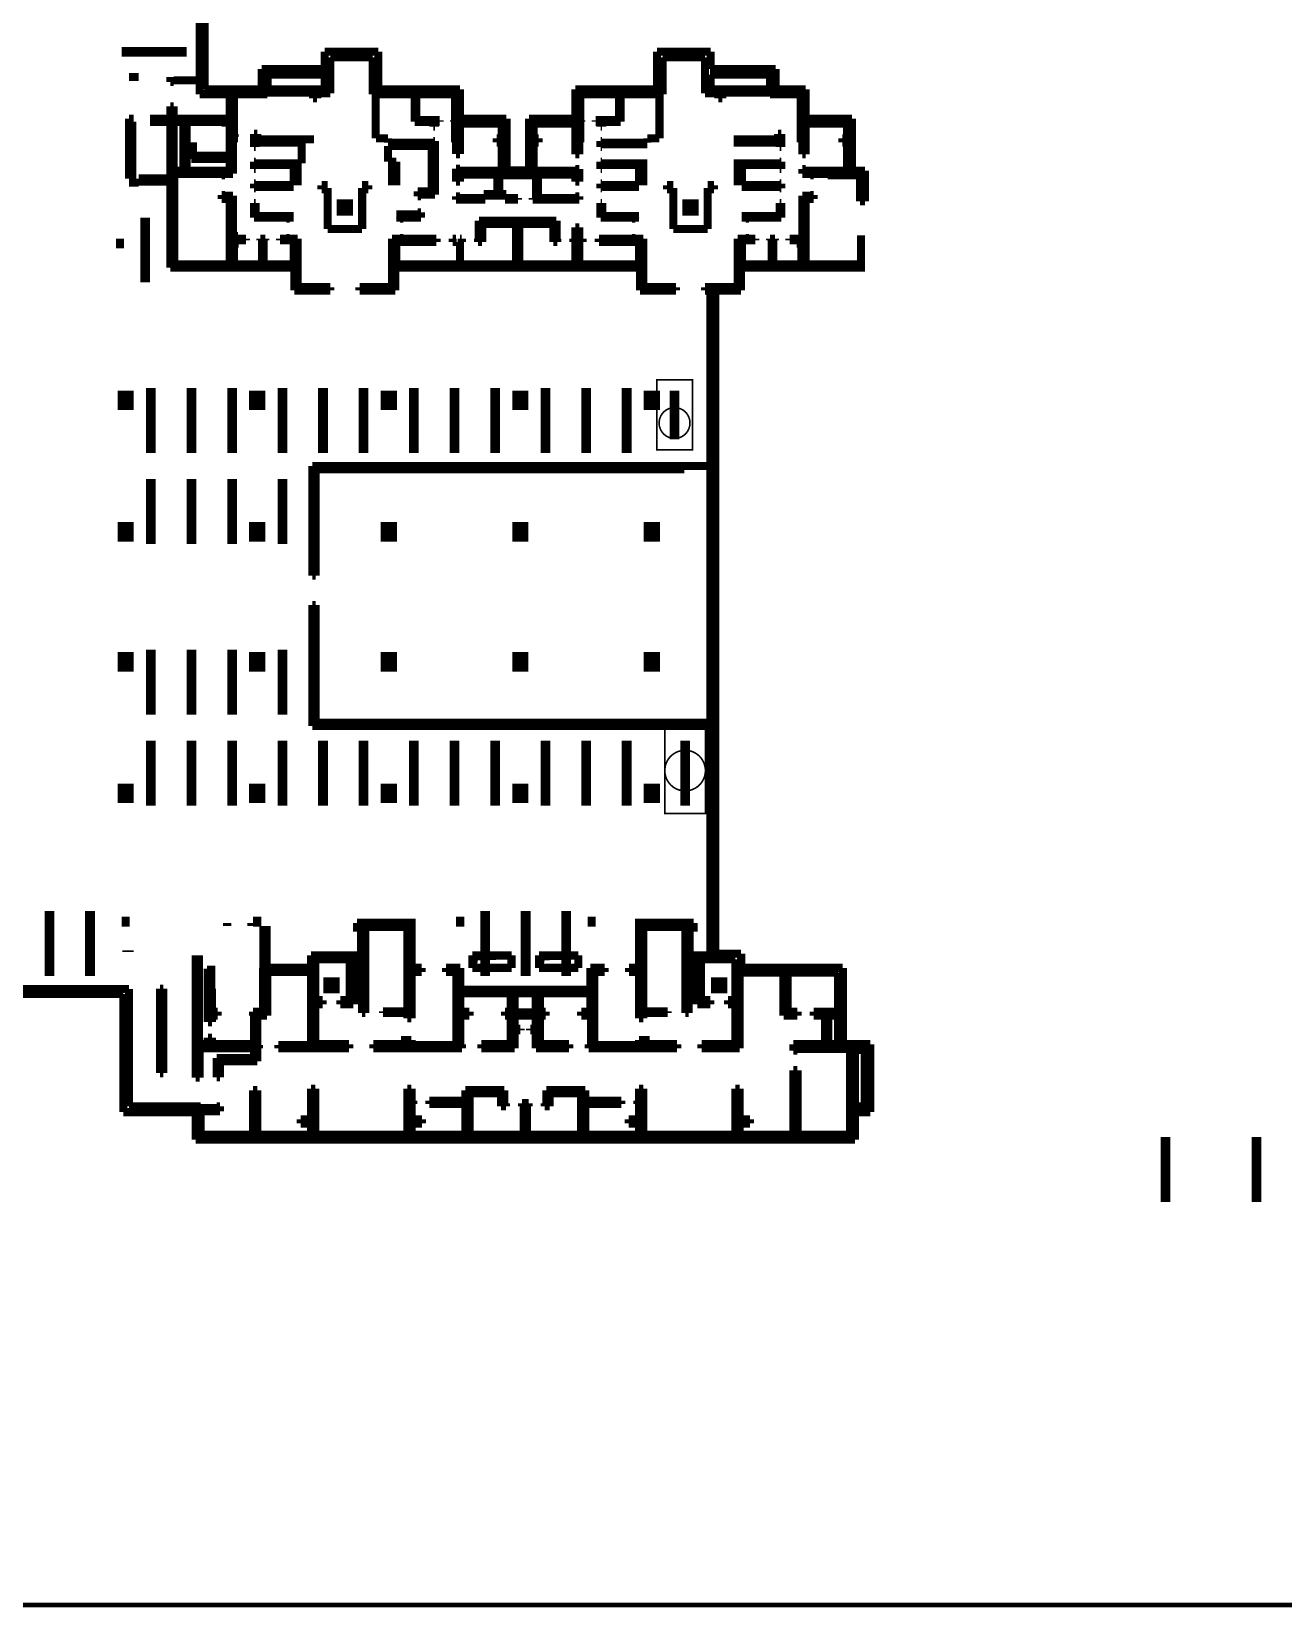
# Model space of a CAD drawing. Header units: millimetres. Extents: x 0 to 1249171, y -42321 to 335084.
# Drawn here: x 787217 to 864317, y -42221 to 54800 of the extents above; entities that cross this region are included whole.
import ezdxf

# ---------------------------------------------------------------- set-up
doc = ezdxf.new("R2010")
doc.units = ezdxf.units.MM
doc.header["$LTSCALE"] = 1000
doc.linetypes.add('A6-DK-B1F$0$HIDDEN2', pattern=[4.7625, 3.175, -1.5875])
for name, color, linetype in [('A6-DK-B1F$0$A-PRKG', 175, 'A6-DK-B1F$0$HIDDEN2'), ('P_core', 1, 'Continuous'), ('P_lot', 5, 'Continuous'), ('留孔', 1, 'Continuous')]:
    doc.layers.add(name, color=color, linetype=linetype)
doc.layers.add('P_wall', color=7, linetype='Continuous', lineweight=50)
doc.layers.get('0').off()
doc.layers.get('A6-DK-B1F$0$A-PRKG').off()

# ---------------------------------------------------------------- blocks, each defined once
blk = doc.blocks.new('A6-DK-B1F$0$标准车位')
blk.add_lwpolyline([(350, 4600), (1250, 0), (2150, 4600)])
blk.add_lwpolyline([(350, 4600), (2150, 4600), (2150, 0), (350, 0)], close=True)
at = {"layer": 'P_lot', "const_width": 600}
blk.add_lwpolyline([(1250, 300), (1250, 4300)], dxfattribs=at)
blk = doc.blocks.new('A6-DK-B1F$0$$0$A$C46FA2BC5')
at = {"layer": 'P_lot', "const_width": 600}
blk.add_lwpolyline([(-1100, -650), (-1100, -3650)], dxfattribs=at)

msp = doc.modelspace()

# ---------------------------------------------------------------- linework, layer by layer
at = {"layer": 'P_core'}
for points in [[(806017, 44460), (807017, 44460), (806017, 43460), (807017, 43460)], [(828297, 44460), (827297, 44460), (828297, 43460), (827297, 43460)], [(806187, -4420), (805187, -4420), (806187, -3420), (805187, -3420)], [(829067, -4420), (830067, -4420), (829067, -3420), (830067, -3420)]]:
    msp.add_solid(points, dxfattribs=at)
at = {"layer": 'P_wall', "const_width": 300}
msp.add_lwpolyline([(710902, 334834), (948921, 334834), (948921, -42071), (710902, -42071)], close=True, dxfattribs=at)
at = {"layer": 'P_wall', "const_width": 500}
for points in [[(797567, 50940), (797567, 93250)], [(797867, 93250), (797867, 51240)], [(805267, 53560), (805267, 52490)], [(808577, 53560), (805267, 53560)], [(805617, 53210), (808227, 53210)], [(805617, 52140), (805617, 53210)], [(808227, 53210), (808227, 50940)], [(808577, 51240), (808577, 53560)], [(825737, 53560), (825737, 51240)], [(829047, 53560), (825737, 53560)], [(826087, 53210), (828697, 53210)], [(826087, 50940), (826087, 53210)], [(828697, 53210), (828697, 52140)], [(829047, 52490), (829047, 53560)], [(801397, 52490), (801397, 51240)], [(805267, 52490), (801397, 52490)], [(801547, 52340), (801547, 51240)], [(805367, 52340), (801547, 52340)], [(828997, 52340), (832897, 52340)], [(833047, 52490), (829047, 52490)], [(832897, 52340), (832897, 51240)], [(833047, 51240), (833047, 52490)], [(793817, 52000), (793217, 52000)], [(795767, 52000), (795767, 51700)], [(795767, 51800), (795767, 51700)], [(795767, 51700), (795967, 51700)], [(795967, 51800), (795967, 51700)], [(797567, 51800), (795967, 51800)], [(797867, 51240), (799427, 51240)], [(799427, 51240), (799427, 49440)], [(801547, 51240), (799427, 51240)], [(799427, 51240), (799427, 50940)], [(801397, 51240), (799427, 51240)], [(799427, 51240), (799427, 50940)], [(801747, 52140), (801747, 51040)], [(805367, 52140), (801747, 52140)], [(801747, 52140), (805267, 52140)], [(801747, 50940), (801747, 52140)], [(801747, 51240), (804607, 51240)], [(804557, 51240), (804557, 50690)], [(805267, 51240), (804557, 51240)], [(805267, 52140), (805267, 51240)], [(805617, 50990), (805617, 52140)], [(813607, 51240), (808427, 51240)], [(813607, 51240), (808577, 51240)], [(813607, 49440), (813607, 51240)], [(813607, 49440), (813607, 51240)], [(820707, 51240), (820707, 49440)], [(825887, 51240), (820707, 51240)], [(820707, 51240), (820707, 49440)], [(825737, 51240), (820707, 51240)], [(828697, 52140), (828697, 50990)], [(828997, 52140), (832697, 52140)], [(829047, 52140), (832697, 52140)], [(829047, 51240), (829047, 52140)], [(829757, 51240), (829047, 51240)], [(832697, 51240), (829707, 51240)], [(832697, 51240), (829707, 51240)], [(829757, 50690), (829757, 51240)], [(832697, 52140), (832697, 51040)], [(832697, 52140), (832697, 50940)], [(832897, 51240), (834887, 51240)], [(834887, 51240), (833047, 51240)], [(834887, 51240), (834887, 49440)], [(834887, 49440), (834887, 51240)], [(799427, 50940), (797567, 50940)], [(799427, 50950), (799427, 46240)], [(799427, 50940), (799427, 49440)], [(799627, 50950), (799627, 46040)], [(799677, 51040), (799677, 49240)], [(801747, 51040), (799677, 51040)], [(799677, 50940), (801747, 50940)], [(799677, 47970), (799677, 50940)], [(801747, 51040), (804607, 51040)], [(804557, 50690), (804807, 50690)], [(804807, 50990), (805617, 50990)], [(804807, 50690), (804807, 50990)], [(808227, 50940), (813307, 50940)], [(808407, 51040), (808407, 48220)], [(813357, 51040), (808427, 51040)], [(810817, 49240), (810817, 51040)], [(810917, 49340), (810917, 51040)], [(813307, 50940), (813307, 49140)], [(813357, 49240), (813357, 51040)], [(820957, 51040), (820957, 49240)], [(825887, 51040), (820957, 51040)], [(821007, 50940), (826087, 50940)], [(821007, 49140), (821007, 50940)], [(823397, 49340), (823397, 51040)], [(823497, 49240), (823497, 51040)], [(825887, 51040), (825887, 48220)], [(825887, 51040), (825887, 48220)], [(828697, 50990), (829507, 50990)], [(829507, 50990), (829507, 50690)], [(829507, 50690), (829757, 50690)], [(832697, 51040), (829707, 51040)], [(832697, 51040), (829707, 51040)], [(832697, 51040), (834637, 51040)], [(832697, 50940), (834587, 50940)], [(834587, 50940), (834587, 49140)], [(834637, 51040), (834637, 49240)], [(793217, 49440), (793217, 45750)], [(793517, 49440), (793217, 49440)], [(793417, 49240), (793417, 45750)], [(793517, 49240), (793417, 49240)], [(796767, 49440), (794517, 49440)], [(796767, 49240), (794517, 49240)], [(795767, 50200), (795767, 46040)], [(795767, 50200), (795967, 50200)], [(795967, 50200), (795967, 46240)], [(796567, 49240), (795967, 49240)], [(796567, 49440), (796567, 46240)], [(799427, 49440), (796567, 49440)], [(799427, 49440), (796567, 49440)], [(796767, 49240), (796767, 46040)], [(799677, 49240), (796767, 49240)], [(798927, 49440), (798927, 49190)], [(799427, 49440), (798927, 49440)], [(812347, 49240), (810817, 49240)], [(810917, 49340), (812347, 49340)], [(811957, 48950), (811957, 49240)], [(812057, 48950), (812057, 49240)], [(812347, 49340), (812347, 49240)], [(813247, 49340), (813357, 49340)], [(813247, 49340), (813247, 49240)], [(813357, 49240), (813247, 49240)], [(813357, 47250), (813357, 49240)], [(816267, 49240), (813357, 49240)], [(816467, 49440), (813607, 49440)], [(816467, 49440), (813607, 49440)], [(813607, 47250), (813607, 49240)], [(816267, 46050), (816267, 49240)], [(816467, 46250), (816467, 49440)], [(816467, 46250), (816467, 49440)], [(817847, 49440), (817847, 46250)], [(820707, 49440), (817847, 49440)], [(817847, 49440), (817847, 46250)], [(820707, 49440), (817847, 49440)], [(818047, 49240), (818047, 46050)], [(820957, 49240), (818047, 49240)], [(820707, 47240), (820707, 49240)], [(821067, 49340), (820957, 49340)], [(820957, 49240), (821067, 49240)], [(820957, 47240), (820957, 49240)], [(821067, 49340), (821067, 49240)], [(823397, 49340), (821967, 49340)], [(821967, 49340), (821967, 49240)], [(821967, 49240), (823497, 49240)], [(822257, 48950), (822257, 49240)], [(822357, 48950), (822357, 49240)], [(834637, 49240), (837547, 49240)], [(834687, 49240), (834687, 48500)], [(834887, 49440), (837747, 49440)], [(837747, 49440), (834887, 49440)], [(834887, 49240), (834887, 47240)], [(837547, 49240), (837547, 46040)], [(837747, 46240), (837747, 49440)], [(798927, 49190), (799427, 49190)], [(799427, 49190), (799427, 47970)], [(799677, 48500), (799727, 48500)], [(799727, 48300), (799677, 48300)], [(799727, 48500), (799727, 48300)], [(801127, 48500), (800927, 48500)], [(800927, 48500), (800927, 48300)], [(800927, 47960), (800927, 48300)], [(801127, 48160), (801127, 48500)], [(812057, 48950), (811957, 48950)], [(813307, 49140), (813307, 47970)], [(813607, 49140), (816167, 49140)], [(813607, 47970), (813607, 49140)], [(816167, 49140), (816167, 48220)], [(818147, 49140), (820707, 49140)], [(818147, 48220), (818147, 49140)], [(820707, 49140), (820707, 47970)], [(821007, 47970), (821007, 49140)], [(822257, 48950), (822357, 48950)], [(833187, 48500), (833387, 48500)], [(833187, 48160), (833187, 48500)], [(833387, 48500), (833387, 48300)], [(833387, 47960), (833387, 48300)], [(834587, 49140), (834587, 47970)], [(834587, 48500), (834687, 48500)], [(834587, 48500), (834587, 48300)], [(834587, 48300), (834687, 48300)], [(834687, 48300), (834687, 47240)], [(834887, 49140), (837447, 49140)], [(834887, 47970), (834887, 49140)], [(837447, 49140), (837447, 48220)], [(797067, 47970), (797067, 46950)], [(797167, 47970), (797167, 47150)], [(799427, 47970), (799427, 47240)], [(799427, 47970), (799677, 47970)], [(799627, 47970), (799627, 47240)], [(803857, 47960), (800927, 47960)], [(800927, 47690), (800927, 47960)], [(801027, 47690), (800927, 47690)], [(801027, 47690), (801027, 47960)], [(803857, 48160), (801127, 48160)], [(803857, 48160), (803857, 46690)], [(804607, 48160), (803857, 48160)], [(808427, 48220), (809177, 48220)], [(809177, 47950), (809177, 48220)], [(809177, 47950), (811957, 47950)], [(811857, 47750), (809177, 47750)], [(809177, 46790), (809177, 47750)], [(811857, 44960), (811857, 47750)], [(811957, 47950), (811957, 48050)], [(812057, 48050), (811957, 48050)], [(812057, 47950), (812057, 48050)], [(812057, 44760), (812057, 47950)], [(813307, 47970), (813607, 47970)], [(815867, 48220), (815867, 47970)], [(816167, 48220), (815867, 48220)], [(815867, 47970), (816167, 47970)], [(816167, 47970), (816167, 45950)], [(818447, 48220), (818147, 48220)], [(818147, 47970), (818447, 47970)], [(818147, 45950), (818147, 47970)], [(818447, 47970), (818447, 48220)], [(820707, 47970), (821007, 47970)], [(822257, 47950), (822257, 48050)], [(822257, 48050), (822357, 48050)], [(822257, 47950), (822257, 47690)], [(822357, 47690), (822257, 47690)], [(822357, 47950), (822357, 48050)], [(825137, 47950), (822357, 47950)], [(822357, 47850), (822357, 47690)], [(825137, 47850), (822357, 47850)], [(825137, 47950), (825137, 48220)], [(825887, 48220), (825137, 48220)], [(830457, 48160), (833187, 48160)], [(830457, 47960), (833387, 47960)], [(833287, 47690), (833287, 47960)], [(833287, 47690), (833287, 47960)], [(833287, 47690), (833387, 47690)], [(833387, 47690), (833387, 47960)], [(833387, 47690), (833387, 47960)], [(834587, 47970), (834887, 47970)], [(837147, 48220), (837147, 47970)], [(837447, 48220), (837147, 48220)], [(837147, 47970), (837447, 47970)], [(837447, 47970), (837447, 46240)], [(799427, 46950), (797067, 46950)], [(799427, 47150), (797167, 47150)], [(799627, 47240), (799427, 47240)], [(799427, 46340), (799627, 46340)], [(799427, 46240), (799427, 46340)], [(799627, 46340), (799627, 46040)], [(799627, 46340), (799627, 46040)], [(800927, 46340), (800927, 46790)], [(801027, 46790), (800927, 46790)], [(801027, 46340), (800927, 46340)], [(801027, 46690), (801027, 46790)], [(803857, 46690), (801027, 46690)], [(801027, 46340), (801027, 46590)], [(803357, 46590), (801027, 46590)], [(803357, 45340), (803357, 46590)], [(803857, 46590), (803607, 46590)], [(803607, 45340), (803607, 46590)], [(809677, 46790), (809177, 46790)], [(809427, 46590), (809177, 46590)], [(809427, 45340), (809427, 46590)], [(809677, 45340), (809677, 46790)], [(813607, 47250), (813357, 47250)], [(813357, 45550), (813357, 46350)], [(813607, 46350), (813357, 46350)], [(813607, 45550), (813607, 46350)], [(820707, 47240), (820957, 47240)], [(820707, 45550), (820707, 46340)], [(820707, 46340), (820957, 46340)], [(820957, 45550), (820957, 46340)], [(822257, 46790), (822257, 46340)], [(822357, 46790), (822257, 46790)], [(822357, 46340), (822257, 46340)], [(822357, 46790), (822357, 46690)], [(825137, 46690), (822357, 46690)], [(822357, 46590), (822357, 46340)], [(824637, 46590), (822357, 46590)], [(822357, 46440), (822357, 46340)], [(824637, 45340), (824637, 46590)], [(825137, 46590), (824887, 46590)], [(824887, 45340), (824887, 46590)], [(830457, 46690), (833287, 46690)], [(830457, 46590), (830707, 46590)], [(830707, 45340), (830707, 46590)], [(830957, 46590), (833287, 46590)], [(830957, 45340), (830957, 46590)], [(833287, 46690), (833287, 46790)], [(833287, 46690), (833287, 46790)], [(833287, 46790), (833387, 46790)], [(833287, 46340), (833287, 46590)], [(833287, 46340), (833387, 46340)], [(833387, 46340), (833387, 46790)], [(834687, 47240), (834887, 47240)], [(834687, 46340), (834687, 46240)], [(834687, 46340), (834887, 46340)], [(834887, 46340), (834887, 46240)], [(793817, 45500), (793217, 45500)], [(793817, 45750), (795767, 45750)], [(793817, 45550), (795767, 45550)], [(795767, 46240), (795767, 40260)], [(796567, 46240), (795767, 46240)], [(799627, 46040), (795767, 46040)], [(799427, 46240), (795967, 46240)], [(796017, 46040), (796017, 40460)], [(796767, 46040), (796017, 46040)], [(796767, 46240), (799427, 46240)], [(796767, 46040), (798927, 46040)], [(798927, 46040), (798927, 45940)], [(799127, 45940), (798927, 45940)], [(799127, 46040), (799127, 45940)], [(799627, 46040), (799127, 46040)], [(800927, 45140), (800927, 45440)], [(801027, 45440), (800927, 45440)], [(801027, 45340), (801027, 45440)], [(813607, 45550), (813357, 45550)], [(813607, 46240), (816267, 46240)], [(813607, 45990), (815917, 45990)], [(815917, 45990), (815917, 44800)], [(816017, 46050), (818297, 46050)], [(816017, 46050), (816017, 44800)], [(816167, 45950), (818147, 45950)], [(818047, 46050), (816267, 46050)], [(817847, 46250), (816467, 46250)], [(817847, 46250), (816467, 46250)], [(820707, 46240), (818047, 46240)], [(818297, 46050), (818297, 44550)], [(820697, 45990), (818397, 45990)], [(818397, 45990), (818397, 44550)], [(820707, 45550), (820957, 45550)], [(822357, 45440), (822257, 45440)], [(822257, 45140), (822257, 45440)], [(822357, 45440), (822357, 45340)], [(833287, 45340), (833287, 45440)], [(833287, 45440), (833387, 45440)], [(833387, 45140), (833387, 45440)], [(834687, 46040), (834687, 46240)], [(837547, 46040), (834687, 46040)], [(834887, 46240), (837547, 46240)], [(835187, 46040), (835187, 45940)], [(835187, 45940), (835387, 45940)], [(835387, 46040), (835387, 45940)], [(836247, 46240), (836247, 46060)], [(837447, 46240), (836247, 46240)], [(836247, 46060), (836247, 45940)], [(836247, 45940), (837447, 45940)], [(837447, 45940), (838247, 45940)], [(837547, 46040), (838297, 46040)], [(838547, 46240), (837747, 46240)], [(838247, 45940), (838247, 45040)], [(838297, 46040), (838297, 44339)], [(838547, 45390), (838547, 46240)], [(838547, 44340), (838547, 45390)], [(798927, 44740), (798927, 44490)], [(799127, 44740), (798927, 44740)], [(798927, 44490), (799427, 44490)], [(799127, 44740), (799127, 44690)], [(799127, 44690), (799627, 44690)], [(799427, 44490), (799427, 40460)], [(799627, 44690), (799627, 42460)], [(801027, 45140), (800927, 45140)], [(803357, 45340), (801027, 45340)], [(803357, 45240), (801027, 45240)], [(801027, 45240), (801027, 45140)], [(805077, 45340), (805077, 45090)], [(805077, 45340), (805457, 45340)], [(805077, 45090), (805207, 45090)], [(805457, 45160), (805457, 42640)], [(807957, 45340), (807577, 45340)], [(807577, 42640), (807577, 45160)], [(807957, 45090), (807827, 45090)], [(807957, 45340), (807957, 45090)], [(811007, 44960), (811857, 44960)], [(811007, 44660), (811007, 44960)], [(811007, 44660), (811207, 44660)], [(811207, 44760), (812057, 44760)], [(811207, 44660), (811207, 44760)], [(813357, 44450), (813357, 44650)], [(813607, 44650), (813357, 44650)], [(813357, 44450), (815167, 44450)], [(813607, 44550), (813607, 44650)], [(813607, 44550), (815067, 44550)], [(815067, 44800), (815917, 44800)], [(815067, 44550), (815067, 44800)], [(815167, 44700), (816367, 44700)], [(815167, 44450), (815167, 44700)], [(816017, 44800), (816467, 44800)], [(816367, 44700), (816367, 44450)], [(816367, 44450), (817177, 44450)], [(816467, 44800), (816467, 44550)], [(816467, 44550), (817177, 44550)], [(817177, 44550), (817137, 44550)], [(817177, 44450), (817137, 44450)], [(817177, 44450), (817177, 44550)], [(817177, 44450), (817177, 44550)], [(818297, 44550), (818077, 44550)], [(818077, 44450), (818077, 44550)], [(820957, 44450), (818077, 44450)], [(820707, 44550), (818397, 44550)], [(820707, 44550), (820707, 44650)], [(820707, 44650), (820957, 44650)], [(820957, 44650), (820957, 44450)], [(822357, 45140), (822257, 45140)], [(822357, 45340), (824637, 45340)], [(822357, 45140), (822357, 45240)], [(822357, 45240), (824637, 45240)], [(823297, 45340), (824637, 45340)], [(823297, 45240), (824637, 45240)], [(826357, 45340), (826357, 45090)], [(826357, 45340), (826737, 45340)], [(826357, 45090), (826487, 45090)], [(826737, 45160), (826737, 42640)], [(829237, 45340), (828857, 45340)], [(828857, 42640), (828857, 45160)], [(829237, 45090), (829107, 45090)], [(829237, 45340), (829237, 45090)], [(830957, 45340), (833287, 45340)], [(830957, 45240), (833287, 45240)], [(830957, 45240), (833287, 45240)], [(833287, 45240), (833287, 45140)], [(833287, 45240), (833287, 45140)], [(833287, 45140), (833387, 45140)], [(833287, 45140), (833387, 45140)], [(833387, 45140), (833387, 45240)], [(834687, 44690), (834687, 41840)], [(835187, 44690), (834687, 44690)], [(834887, 44490), (834887, 40460)], [(835387, 44490), (834887, 44490)], [(835187, 44740), (835187, 44690)], [(835187, 44740), (835387, 44740)], [(835387, 44740), (835387, 44490)], [(838247, 45040), (838247, 44340)], [(800927, 43340), (800927, 44240)], [(801027, 44240), (800927, 44240)], [(801027, 43440), (801027, 44240)], [(801027, 44140), (801027, 44240)], [(803357, 43440), (801027, 43440)], [(811007, 43540), (809677, 43540)], [(811007, 43660), (811007, 43540)], [(811207, 43660), (811007, 43660)], [(811207, 43340), (811207, 43660)], [(822357, 44240), (822257, 44240)], [(822257, 43340), (822257, 44240)], [(822357, 44140), (822357, 44240)], [(822357, 43440), (822357, 44240)], [(824637, 43440), (822357, 43440)], [(830957, 43440), (833287, 43440)], [(833287, 43440), (833287, 44240)], [(833287, 44240), (833387, 44240)], [(833287, 44240), (833387, 44240)], [(833387, 43340), (833387, 44240)], [(838247, 44340), (838547, 44340)], [(799627, 42460), (799677, 42460)], [(799677, 42460), (799677, 41840)], [(802917, 43340), (800927, 43340)], [(802917, 43290), (802917, 43340)], [(803117, 43290), (802917, 43290)], [(803357, 43340), (803117, 43340)], [(803117, 43290), (803117, 43340)], [(805457, 42640), (807577, 42640)], [(809677, 43340), (809917, 43340)], [(809917, 43290), (809917, 43340)], [(809917, 43290), (810117, 43290)], [(810117, 43340), (811207, 43340)], [(810117, 43290), (810117, 43340)], [(814767, 43150), (814767, 42040)], [(817187, 43150), (814767, 43150)], [(814767, 43150), (819547, 43150)], [(814967, 42950), (817057, 42950)], [(814967, 41840), (814967, 42950)], [(817057, 42950), (817057, 40460)], [(817257, 42950), (817257, 40460)], [(819347, 42950), (817257, 42950)], [(819347, 41840), (819347, 42950)], [(819547, 43150), (819547, 42040)], [(820707, 42750), (820957, 42750)], [(820707, 40460), (820707, 42750)], [(820957, 42750), (820957, 40460)], [(824197, 43340), (822257, 43340)], [(824197, 43290), (824197, 43340)], [(824397, 43290), (824197, 43290)], [(824637, 43340), (824397, 43340)], [(824397, 43290), (824397, 43340)], [(826737, 42640), (828857, 42640)], [(830957, 43340), (831197, 43340)], [(831197, 43290), (831197, 43340)], [(831197, 43290), (831397, 43290)], [(831397, 43340), (833387, 43340)], [(831397, 43290), (831397, 43340)], [(792667, 42050), (792667, 41450)], [(799677, 41840), (799877, 41840)], [(799677, 41740), (799677, 40460)], [(799977, 41740), (799677, 41740)], [(799877, 42040), (800417, 42040)], [(799877, 41840), (799877, 42040)], [(799977, 41940), (799977, 41740)], [(800417, 41940), (799977, 41940)], [(800417, 42040), (800417, 41940)], [(801617, 42040), (801317, 42040)], [(801317, 42040), (801317, 41940)], [(801317, 41940), (801417, 41940)], [(801417, 41940), (801417, 40460)], [(801517, 42040), (801617, 42040)], [(801617, 41940), (801517, 41940)], [(801517, 41940), (801517, 40460)], [(801517, 41940), (801617, 41940)], [(801617, 42040), (801617, 41940)], [(802917, 42040), (802517, 42040)], [(802517, 42040), (802517, 41940)], [(803357, 41940), (802517, 41940)], [(802917, 42040), (802917, 42090)], [(803117, 42090), (802917, 42090)], [(803117, 42040), (803117, 42090)], [(803607, 42040), (803117, 42040)], [(803357, 41940), (803357, 40460)], [(803607, 42040), (803607, 40460)], [(809427, 42040), (809917, 42040)], [(809427, 42040), (809427, 40460)], [(809677, 41840), (812157, 41840)], [(809677, 41840), (809677, 40460)], [(809917, 42090), (810117, 42090)], [(809917, 42040), (809917, 42090)], [(809917, 42090), (810117, 42090)], [(810117, 42040), (810117, 42090)], [(810117, 42040), (812157, 42040)], [(812157, 42040), (812157, 41840)], [(813157, 42040), (813357, 42040)], [(813157, 42040), (813157, 41840)], [(813157, 41840), (813357, 41840)], [(813717, 42040), (813607, 42040)], [(813607, 40460), (813607, 41840)], [(813607, 41840), (813717, 41840)], [(813717, 42040), (813717, 41840)], [(814717, 42040), (814717, 41840)], [(814767, 42040), (814717, 42040)], [(814717, 41840), (814967, 41840)], [(819597, 41840), (819347, 41840)], [(819547, 42040), (819597, 42040)], [(819597, 42040), (819597, 41840)], [(820597, 42040), (820597, 41840)], [(820597, 42040), (820707, 42040)], [(820707, 41840), (820597, 41840)], [(820707, 40460), (820707, 41840)], [(821157, 42040), (820957, 42040)], [(821157, 41840), (820957, 41840)], [(821157, 42040), (821157, 41840)], [(824197, 42040), (822157, 42040)], [(822157, 42040), (822157, 41840)], [(824637, 41840), (822157, 41840)], [(824397, 42090), (824197, 42090)], [(824197, 42040), (824197, 42090)], [(824397, 42090), (824197, 42090)], [(824397, 42040), (824397, 42090)], [(824887, 42040), (824397, 42040)], [(824637, 41840), (824637, 40460)], [(824887, 42040), (824887, 40460)], [(830707, 42040), (831197, 42040)], [(830707, 42040), (830707, 40460)], [(830957, 41940), (831797, 41940)], [(830957, 41940), (830957, 40460)], [(831197, 42040), (831197, 42090)], [(831197, 42090), (831397, 42090)], [(831397, 42040), (831397, 42090)], [(831397, 42040), (831797, 42040)], [(831797, 42040), (831797, 41940)], [(832697, 42040), (832997, 42040)], [(832697, 42040), (832697, 41940)], [(832797, 42040), (832697, 42040)], [(832697, 41940), (832797, 41940)], [(832797, 41940), (832697, 41940)], [(832797, 41940), (832797, 40460)], [(832897, 41940), (832897, 40460)], [(832997, 41940), (832897, 41940)], [(832997, 42040), (832997, 41940)], [(833897, 42040), (833897, 41940)], [(833897, 42040), (834437, 42040)], [(833897, 41940), (834337, 41940)], [(834337, 41940), (834337, 41740)], [(834337, 41740), (834637, 41740)], [(834437, 42040), (834437, 41840)], [(834437, 41840), (834687, 41840)], [(834637, 41740), (834637, 40460)], [(838297, 42260), (838297, 40460)], [(795767, 40260), (803407, 40260)], [(796017, 40460), (803607, 40460)], [(803407, 40260), (803407, 38860)], [(803607, 40460), (803607, 39060)], [(809427, 40460), (824887, 40460)], [(809427, 39060), (809427, 40460)], [(809627, 40260), (824687, 40260)], [(809627, 38860), (809627, 40260)], [(824687, 40260), (824687, 38860)], [(824887, 40460), (824887, 39060)], [(830707, 40460), (830707, 39060)], [(838297, 40460), (830707, 40460)], [(830907, 40260), (838547, 40260)], [(830907, 38860), (830907, 40260)], [(803407, 38860), (805617, 38860)], [(803607, 39060), (805617, 39060)], [(805617, 38860), (805617, 39060)], [(807417, 38860), (807417, 39060)], [(807417, 39060), (809427, 39060)], [(807417, 38860), (809627, 38860)], [(824687, 38860), (826897, 38860)], [(824887, 39060), (826897, 39060)], [(826897, 38860), (826897, 39060)], [(828697, 38860), (828697, 39060)], [(830707, 39060), (828697, 39060)], [(828697, 38860), (830907, 38860)], [(829017, 38860), (829017, -2025)], [(829317, 38860), (829017, 38860)], [(829317, -2025), (829317, 38860)], [(793267, 32450), (792767, 32450), (792767, 31750), (793267, 31750), (793267, 32450)], [(801367, 32450), (800867, 32450), (800867, 31750), (801367, 31750), (801367, 32450)], [(809467, 32450), (808967, 32450), (808967, 31750), (809467, 31750), (809467, 32450)], [(817567, 32450), (817067, 32450), (817067, 31750), (817567, 31750), (817567, 32450)], [(825667, 32450), (825167, 32450), (825167, 31750), (825667, 31750), (825667, 32450)], [(804517, 21300), (804517, 28050)], [(804517, 28050), (829017, 28050)], [(827417, 28050), (827417, 27850)], [(828917, 28050), (828917, 27850)], [(804717, 21300), (804717, 27850)], [(804717, 27850), (827417, 27850)], [(828917, 27850), (829017, 27850)], [(793267, 24350), (792767, 24350), (792767, 23650), (793267, 23650), (793267, 24350)], [(801367, 24350), (800867, 24350), (800867, 23650), (801367, 23650), (801367, 24350)], [(809467, 24350), (808967, 24350), (808967, 23650), (809467, 23650), (809467, 24350)], [(817567, 24350), (817067, 24350), (817067, 23650), (817567, 23650), (817567, 24350)], [(825667, 24350), (825167, 24350), (825167, 23650), (825667, 23650), (825667, 24350)], [(804517, 21300), (804717, 21300)], [(804517, 12050), (804517, 19500)], [(804517, 19500), (804717, 19500)], [(804717, 12250), (804717, 19500)], [(793267, 16350), (792767, 16350), (792767, 15650), (793267, 15650), (793267, 16350)], [(801367, 16350), (800867, 16350), (800867, 15650), (801367, 15650), (801367, 16350)], [(809467, 16350), (808967, 16350), (808967, 15650), (809467, 15650), (809467, 16350)], [(817567, 16350), (817067, 16350), (817067, 15650), (817567, 15650), (817567, 16350)], [(825667, 16350), (825167, 16350), (825167, 15650), (825667, 15650), (825667, 16350)], [(804516, 12050), (829017, 12050)], [(804716, 12250), (829017, 12250)], [(793267, 8250), (792767, 8250), (792767, 7550), (793267, 7550), (793267, 8250)], [(801367, 8250), (800867, 8250), (800867, 7550), (801367, 7550), (801367, 8250)], [(809467, 8250), (808967, 8250), (808967, 7550), (809467, 7550), (809467, 8250)], [(817567, 8250), (817067, 8250), (817067, 7550), (817567, 7550), (817567, 8250)], [(825667, 8250), (825167, 8250), (825167, 7550), (825667, 7550), (825667, 8250)], [(793017, 300), (793017, -300)], [(799267, -75), (799267, -275)], [(800767, -75), (800767, -275)], [(801117, 300), (801117, -300)], [(807267, -75), (807767, -75)], [(807267, -625), (807267, -75)], [(810617, -3045), (810617, -75), (807517, -75), (807517, -2325)], [(807767, -75), (807767, -325)], [(810617, -75), (807767, -75)], [(807767, -75), (807767, -625)], [(810617, -2845), (810617, -75)], [(813617, 300), (813617, -300)], [(821717, 300), (821717, -300)], [(824637, -3045), (824637, -75), (827737, -75), (827737, -2325)], [(824637, -75), (827487, -75)], [(824637, -2845), (824637, -75)], [(827487, -75), (827487, -325)], [(827987, -75), (827487, -75)], [(827487, -75), (827487, -625)], [(827987, -625), (827987, -75)], [(801497, -275), (801497, -5575)], [(801697, -275), (801697, -5775)], [(807767, -625), (807267, -625)], [(807517, -625), (807767, -625)], [(810367, -325), (807767, -325)], [(807767, -325), (807767, -5525)], [(807767, -325), (810367, -325)], [(810367, -5525), (810367, -325)], [(810367, -325), (810367, -3095)], [(824887, -5525), (824887, -325)], [(824887, -325), (827487, -325)], [(824887, -325), (824887, -3095)], [(827487, -325), (824887, -325)], [(827487, -325), (827487, -5525)], [(827487, -625), (827987, -625)], [(793067, -1775), (793067, -1875)], [(793267, -1775), (793267, -1875)], [(797327, -7545), (797327, -2075)], [(797527, -7535), (797527, -2075)], [(804437, -2075), (804437, -2845)], [(807267, -2075), (804437, -2075)], [(807267, -2325), (807267, -2075)], [(807267, -2075), (807767, -2075)], [(807267, -2575), (807267, -2075)], [(807767, -2075), (807767, -2575)], [(814367, -2845), (814367, -2075)], [(814367, -2075), (816777, -2075)], [(814367, -2845), (814491, -2134)], [(814491, -2134), (816777, -2075)], [(816777, -2075), (816777, -2845)], [(818477, -2075), (818477, -2845)], [(820887, -2075), (818477, -2075)], [(818477, -2845), (818601, -2134)], [(818601, -2134), (820887, -2075)], [(820887, -2845), (820887, -2075)], [(827987, -2075), (827487, -2075)], [(827487, -2075), (827487, -2575)], [(827987, -2075), (829017, -2075)], [(827987, -2325), (827987, -2075)], [(827987, -2575), (827987, -2075)], [(829017, -1975), (830917, -1975)], [(829017, -2075), (829017, -1975)], [(829017, -2025), (829317, -2025)], [(830917, -1975), (830917, -2845)], [(798077, -2903), (798077, -5775)], [(798277, -2703), (798277, -5575)], [(801477, -2845), (801477, -5535)], [(802177, -2845), (801477, -2845)], [(801697, -2845), (804437, -2845)], [(801697, -3095), (804437, -3095)], [(801727, -3095), (802177, -3095)], [(801727, -5785), (801727, -3095)], [(802177, -3095), (802177, -2845)], [(804087, -2845), (804087, -3095)], [(804437, -2845), (804087, -2845)], [(804087, -3095), (804437, -3095)], [(804437, -3095), (804437, -5085)], [(804437, -4835), (804437, -3145)], [(806807, -2325), (804687, -2325)], [(804687, -2325), (804687, -4835)], [(804687, -2325), (807267, -2325)], [(804687, -4835), (804687, -2325)], [(806807, -4835), (806807, -2325)], [(807517, -2325), (807007, -2325)], [(807007, -2325), (807007, -4835)], [(807767, -2575), (807267, -2575)], [(807517, -4835), (807517, -2325)], [(807767, -2575), (807517, -2575)], [(807517, -2575), (807517, -5085)], [(807767, -5085), (807767, -2575)], [(810367, -3095), (810967, -3095)], [(810367, -5945), (810367, -3095)], [(810367, -3095), (810617, -3095)], [(810567, -3095), (811247, -3095)], [(810577, -2845), (811247, -2845)], [(810967, -2845), (810617, -2845)], [(810617, -3045), (810617, -5625)], [(810617, -3095), (810617, -5945)], [(810967, -3095), (810967, -2845)], [(811247, -2845), (811247, -3095)], [(812747, -2844), (813627, -2844)], [(812747, -2844), (812747, -3094)], [(813377, -3095), (812747, -3095)], [(812977, -2845), (812977, -3095)], [(813627, -2845), (812977, -2845)], [(812977, -3095), (813377, -3095)], [(813377, -7595), (813377, -3095)], [(813377, -3095), (813377, -5785)], [(813627, -2844), (813627, -7545)], [(813627, -5535), (813627, -2845)], [(816777, -2845), (814367, -2845)], [(818477, -2845), (820887, -2845)], [(821627, -2845), (822507, -2845)], [(821627, -5595), (821627, -2845)], [(821627, -2845), (822277, -2845)], [(821627, -5535), (821627, -2845)], [(821877, -3095), (821877, -5785)], [(822277, -3095), (821877, -3095)], [(822277, -2845), (822277, -3095)], [(822277, -3095), (822507, -3095)], [(822507, -2844), (822507, -3094)], [(824007, -2845), (824637, -2845)], [(824007, -2845), (824007, -3095)], [(824007, -3095), (824637, -3095)], [(824287, -2845), (824637, -2845)], [(824287, -3095), (824287, -2845)], [(824887, -3095), (824287, -3095)], [(824637, -3045), (824637, -5625)], [(824637, -3095), (824637, -5945)], [(824887, -3095), (824637, -3095)], [(824887, -5945), (824887, -3095)], [(827487, -2575), (827737, -2575)], [(827487, -5085), (827487, -2575)], [(827487, -2575), (827987, -2575)], [(827737, -4835), (827737, -2325)], [(827737, -2325), (828247, -2325)], [(827737, -2575), (827737, -5085)], [(830567, -2325), (827987, -2325)], [(828247, -2325), (828247, -4835)], [(828447, -4835), (828447, -2325)], [(828447, -2325), (830567, -2325)], [(830567, -2325), (830567, -4835)], [(830567, -4835), (830567, -2325)], [(830767, -2845), (837177, -2845)], [(830767, -3145), (836877, -3145)], [(830817, -4835), (830817, -3145)], [(830817, -3145), (830817, -5085)], [(831167, -3145), (830817, -3145)], [(830917, -2845), (831167, -2845)], [(831167, -2845), (831167, -3145)], [(831167, -2845), (831167, -3145)], [(833077, -2845), (831167, -2845)], [(831167, -3145), (833077, -3145)], [(833077, -2845), (833777, -2845)], [(833077, -3145), (833077, -2845)], [(833077, -3145), (833077, -2845)], [(833527, -3145), (833077, -3145)], [(833527, -5785), (833527, -3145)], [(833777, -2845), (833777, -5535)], [(833777, -2845), (837177, -2845)], [(833777, -3145), (833777, -2845)], [(836877, -3145), (833777, -3145)], [(836877, -3145), (836877, -7845)], [(836877, -4135), (836877, -3145)], [(837177, -2845), (837177, -7545)], [(837177, -2845), (837177, -4135)], [(795127, -4125), (795127, -9325)], [(795327, -4125), (795127, -4125)], [(795327, -9325), (795327, -4125)], [(782527, -4150), (793227, -4150)], [(792877, -4450), (782527, -4450)], [(792877, -11725), (792877, -4450)], [(793227, -4150), (793227, -11375)], [(798077, -4135), (798327, -4135)], [(798077, -6185), (798077, -4135)], [(798327, -4135), (798327, -5535)], [(804437, -5035), (804437, -7595)], [(804437, -5085), (805010, -5085)], [(804687, -4835), (805137, -4835)], [(805010, -4835), (804687, -4835)], [(804687, -5035), (804687, -7545)], [(805010, -5085), (805010, -4835)], [(805137, -5085), (805010, -5085)], [(805137, -4835), (805137, -5085)], [(806237, -5085), (806237, -4835)], [(806237, -4835), (806807, -4835)], [(807027, -5085), (806237, -5085)], [(807007, -4835), (807027, -4835)], [(807027, -4835), (807027, -5085)], [(807517, -5085), (807517, -4835)], [(807567, -5085), (807517, -5085)], [(807517, -5085), (807767, -5085)], [(807567, -5625), (807567, -5085)], [(813627, -4200), (821627, -4200)], [(813627, -4400), (821627, -4400)], [(816727, -4200), (816727, -5535)], [(816977, -4200), (816727, -4200)], [(816977, -6185), (816977, -4200)], [(818277, -4200), (818527, -4200)], [(818277, -6185), (818277, -4200)], [(818527, -4200), (818527, -5535)], [(827737, -5085), (827487, -5085)], [(827687, -5625), (827687, -5085)], [(827687, -5085), (827737, -5085)], [(827737, -5085), (827737, -4835)], [(828247, -4835), (828227, -4835)], [(828227, -4835), (828227, -5085)], [(828227, -5085), (829017, -5085)], [(829017, -4835), (828447, -4835)], [(829017, -5085), (829017, -4835)], [(830567, -4835), (830117, -4835)], [(830117, -4835), (830117, -5085)], [(830117, -5085), (830244, -5085)], [(830244, -4835), (830567, -4835)], [(830244, -5085), (830244, -4835)], [(830817, -5085), (830244, -5085)], [(830567, -5035), (830567, -7545)], [(830817, -7795), (830817, -5035)], [(836877, -4135), (836877, -5535)], [(837177, -4135), (836877, -4135)], [(837177, -4135), (836877, -4135)], [(837177, -6185), (837177, -4135)], [(798327, -5535), (798677, -5535)], [(798327, -5785), (798327, -6185)], [(798677, -5785), (798327, -5785)], [(798677, -5535), (798677, -5785)], [(800867, -5535), (800867, -5785)], [(801477, -5535), (800867, -5535)], [(800867, -5785), (801727, -5785)], [(800927, -5785), (800927, -8395)], [(801127, -7596), (801127, -5785)], [(804437, -5735), (804437, -7795)], [(804687, -5735), (804437, -5735)], [(804687, -7545), (804687, -5735)], [(807767, -5625), (807567, -5625)], [(807767, -5525), (807767, -5625)], [(808867, -5625), (808867, -5525)], [(808867, -5525), (810367, -5525)], [(809087, -5625), (808867, -5625)], [(809207, -5625), (809087, -5625)], [(810617, -5625), (809207, -5625)], [(810617, -5945), (810367, -5945)], [(810617, -5425), (810617, -5425)], [(810617, -5425), (810617, -5625)], [(813377, -5785), (814187, -5785)], [(814187, -5535), (813627, -5535)], [(814187, -5785), (814187, -5535)], [(816377, -5535), (816377, -5785)], [(816727, -5535), (816377, -5535)], [(816377, -5785), (816727, -5785)], [(816727, -5785), (816727, -6185)], [(816977, -5585), (818277, -5585)], [(816977, -5785), (818277, -5785)], [(816977, -5785), (818277, -5785)], [(816977, -6585), (816977, -5785)], [(818277, -5785), (818277, -6585)], [(818527, -5535), (818877, -5535)], [(818527, -5785), (818527, -6185)], [(818877, -5785), (818527, -5785)], [(818877, -5535), (818877, -5785)], [(821067, -5535), (821627, -5535)], [(821067, -5785), (821067, -5535)], [(821877, -5785), (821067, -5785)], [(821677, -7545), (821677, -5785)], [(821877, -5785), (821877, -7595)], [(824637, -5425), (824637, -5425)], [(824637, -5425), (824637, -5625)], [(824637, -5625), (826047, -5625)], [(824637, -5945), (824887, -5945)], [(826387, -5525), (824887, -5525)], [(826047, -5625), (826167, -5625)], [(826167, -5625), (826387, -5625)], [(826387, -5625), (826387, -5525)], [(827487, -5525), (827487, -5625)], [(827487, -5625), (827687, -5625)], [(830567, -5735), (830817, -5735)], [(830567, -7545), (830567, -5735)], [(830817, -5735), (830817, -7795)], [(834387, -5785), (833527, -5785)], [(833777, -5535), (834387, -5535)], [(834387, -5535), (834387, -5785)], [(835387, -5535), (836577, -5535)], [(835387, -5785), (835387, -5535)], [(836577, -5785), (835387, -5785)], [(836077, -7545), (836077, -5785)], [(836277, -7545), (836277, -5785)], [(836577, -5535), (836577, -5785)], [(836877, -5535), (836577, -5535)], [(836577, -5785), (836877, -5785)], [(836877, -5785), (836877, -6185)], [(798327, -6185), (798077, -6185)], [(816727, -7545), (816727, -6185)], [(816727, -6185), (816977, -6185)], [(816977, -7795), (816977, -6185)], [(817327, -6585), (816977, -6585)], [(817327, -6685), (816977, -6685)], [(817327, -6685), (817327, -6585)], [(818277, -6585), (817927, -6585)], [(817927, -6685), (817927, -6585)], [(818277, -6685), (817927, -6685)], [(818277, -7145), (818277, -6185)], [(818527, -6185), (818277, -6185)], [(818527, -7145), (818527, -6185)], [(836877, -6185), (837177, -6185)], [(836877, -6185), (836877, -7145)], [(837177, -6185), (836877, -6185)], [(837177, -7145), (837177, -6185)], [(797577, -7545), (797327, -7545)], [(797327, -7545), (797327, -9595)], [(797577, -7545), (797327, -7545)], [(797577, -9595), (797577, -7545)], [(797577, -7795), (797577, -7545)], [(797577, -7545), (798077, -7545)], [(798077, -7795), (797577, -7795)], [(798327, -7145), (798077, -7145)], [(798077, -7145), (798077, -7795)], [(798077, -7545), (798077, -7795)], [(798077, -7795), (799727, -7795)], [(798327, -7545), (798327, -7145)], [(799727, -7545), (798327, -7545)], [(799727, -7545), (800927, -7545)], [(799727, -7795), (799727, -7545)], [(799727, -7795), (800917, -7795)], [(801227, -7596), (801127, -7596)], [(801127, -8595), (801127, -7796)], [(801127, -7796), (801227, -7796)], [(801227, -7796), (801227, -7596)], [(802427, -7595), (802427, -7795)], [(804437, -7595), (802427, -7595)], [(802427, -7795), (804437, -7795)], [(804437, -7795), (806777, -7795)], [(804437, -7795), (805087, -7795)], [(804687, -7545), (806777, -7545)], [(805087, -7545), (804687, -7545)], [(805087, -7795), (805087, -7545)], [(806777, -7545), (806777, -7795)], [(808277, -7545), (810367, -7545)], [(808277, -7795), (808277, -7545)], [(813627, -7795), (808277, -7795)], [(809967, -7295), (810617, -7295)], [(809967, -7795), (809967, -7295)], [(810617, -7795), (809967, -7795)], [(810367, -7545), (810367, -7595)], [(810367, -7595), (813377, -7595)], [(810617, -7295), (810617, -7795)], [(813727, -7545), (813627, -7545)], [(813727, -7795), (813627, -7795)], [(813727, -7795), (813727, -7545)], [(814927, -7545), (814927, -7795)], [(816727, -7545), (814927, -7545)], [(814927, -7545), (814927, -7795)], [(816727, -7545), (814927, -7545)], [(814927, -7795), (816977, -7795)], [(814927, -7795), (816977, -7795)], [(816977, -7145), (816727, -7145)], [(816727, -7145), (816727, -7545)], [(816977, -7795), (816977, -7145)], [(818277, -7145), (818527, -7145)], [(818277, -7795), (818277, -7145)], [(820327, -7795), (818277, -7795)], [(818527, -7145), (818527, -7545)], [(818527, -7545), (820327, -7545)], [(820327, -7545), (820327, -7795)], [(821527, -7545), (821677, -7545)], [(821527, -7795), (821527, -7545)], [(821527, -7795), (821677, -7795)], [(821677, -7795), (821677, -7795)], [(826977, -7795), (821677, -7795)], [(821877, -7595), (824637, -7595)], [(825287, -7295), (824637, -7295)], [(824637, -7295), (824637, -7795)], [(824637, -7545), (826977, -7545)], [(824637, -7595), (824637, -7545)], [(824637, -7795), (825287, -7795)], [(825287, -7795), (825287, -7295)], [(826977, -7545), (826977, -7795)], [(828477, -7545), (830567, -7545)], [(828477, -7795), (828477, -7545)], [(830767, -7795), (828477, -7795)], [(830167, -7795), (830167, -7545)], [(830167, -7545), (830567, -7545)], [(830817, -7795), (830167, -7795)], [(830567, -7795), (830817, -7795)], [(830817, -7795), (830817, -7545)], [(834137, -7545), (835527, -7545)], [(834137, -7945), (834137, -7545)], [(834387, -7945), (834137, -7945)], [(834387, -7845), (835527, -7845)], [(834387, -7945), (834387, -7845)], [(835527, -7545), (836877, -7545)], [(835527, -7845), (835527, -7545)], [(837177, -7845), (835527, -7845)], [(836877, -7145), (837177, -7145)], [(836877, -7545), (836877, -7145)], [(836877, -7145), (837177, -7145)], [(836877, -7845), (837627, -7845)], [(837177, -7145), (837177, -7845)], [(837177, -7545), (838727, -7545)], [(837177, -7545), (837177, -7845)], [(837627, -7545), (837177, -7545)], [(837177, -7845), (837627, -7845)], [(837627, -7545), (837927, -7545)], [(837627, -9595), (837627, -7545)], [(837627, -7845), (837627, -7545)], [(837627, -7845), (837627, -13195)], [(837927, -7545), (837927, -9595)], [(837927, -7545), (838877, -7545)], [(837927, -7895), (837927, -7545)], [(837927, -7895), (838527, -7895)], [(837927, -13425), (837927, -7895)], [(838527, -7895), (837927, -7895)], [(838527, -7895), (838527, -11385)], [(838527, -11375), (838527, -7895)], [(838727, -7545), (838727, -11585)], [(838877, -7545), (838877, -11725)], [(798629, -8395), (798629, -9575)], [(800927, -8395), (798629, -8395)], [(798829, -8595), (801127, -8595)], [(798829, -9575), (798829, -8595)], [(795127, -9325), (795327, -9325)], [(797327, -9595), (797577, -9595)], [(798629, -9575), (798829, -9575)], [(834137, -9145), (834387, -9145)], [(834137, -10375), (834137, -9145)], [(834387, -10375), (834387, -9145)], [(837927, -9595), (837627, -9595)], [(800867, -10375), (800867, -13125)], [(801117, -10375), (800867, -10375)], [(801117, -13425), (801117, -10375)], [(804437, -10275), (804437, -12175)], [(804687, -10275), (804437, -10275)], [(804687, -12725), (804687, -10275)], [(810367, -10275), (810367, -12725)], [(810617, -10275), (810367, -10275)], [(810617, -12175), (810617, -10275)], [(813937, -10375), (813937, -13425)], [(814187, -10375), (813937, -10375)], [(816327, -10375), (814187, -10375)], [(814187, -10575), (814187, -10375)], [(814187, -13125), (814187, -10375)], [(816127, -10575), (814187, -10575)], [(816127, -11375), (816127, -10575)], [(816327, -11175), (816327, -10375)], [(818927, -10375), (821067, -10375)], [(818927, -11175), (818927, -10375)], [(821067, -10575), (819127, -10575)], [(819127, -11375), (819127, -10575)], [(821067, -10375), (821067, -10575)], [(821067, -10375), (821317, -10375)], [(821067, -13125), (821067, -10375)], [(821317, -10375), (821317, -13425)], [(824637, -12175), (824637, -10275)], [(824637, -10275), (824887, -10275)], [(824887, -10275), (824887, -12725)], [(830567, -10275), (830817, -10275)], [(830567, -12725), (830567, -10275)], [(830817, -10275), (830817, -12175)], [(834137, -10375), (834387, -10375)], [(834137, -13425), (834137, -10375)], [(834387, -10375), (834387, -13125)], [(797327, -11725), (792877, -11725)], [(793227, -11375), (797327, -11375)], [(797327, -11375), (797327, -13425)], [(797627, -11375), (797327, -11375)], [(797327, -11375), (797327, -11675)], [(797627, -13425), (797627, -11375)], [(797627, -11475), (798629, -11475)], [(798829, -11675), (797627, -11675)], [(798629, -11375), (798629, -11475)], [(798829, -11375), (798629, -11375)], [(798829, -11475), (798829, -11375)], [(798829, -11475), (798829, -11675)], [(810367, -11025), (810594, -11025)], [(810367, -11225), (810644, -11225)], [(810717, -11025), (810564, -11025)], [(810717, -11225), (810644, -11225)], [(810717, -11225), (810717, -11025)], [(811717, -11025), (813937, -11025)], [(811717, -11225), (811717, -11025)], [(813937, -11225), (811717, -11225)], [(813937, -11025), (813937, -11225)], [(816427, -11375), (816127, -11375)], [(816427, -11175), (816327, -11175)], [(816427, -11175), (816427, -11375)], [(817427, -11175), (817427, -11375)], [(817727, -11175), (817427, -11175)], [(817527, -11375), (817427, -11375)], [(817527, -13125), (817527, -11375)], [(817727, -11175), (817827, -11175)], [(817727, -11375), (817827, -11375)], [(817727, -13125), (817727, -11375)], [(817827, -11175), (817827, -11375)], [(818827, -11175), (818927, -11175)], [(818827, -11375), (818827, -11175)], [(818827, -11375), (819127, -11375)], [(821317, -11025), (821317, -11225)], [(823537, -11025), (821317, -11025)], [(821317, -11225), (823537, -11225)], [(823537, -11225), (823537, -11025)], [(824537, -11025), (824637, -11025)], [(824537, -11225), (824537, -11025)], [(824537, -11225), (824637, -11225)], [(824637, -11225), (824637, -11025)], [(837627, -11375), (837927, -11375)], [(837627, -13425), (837627, -11375)], [(837927, -11375), (837927, -13425)], [(837927, -11375), (838527, -11375)], [(837927, -11725), (837927, -11375)], [(838527, -11385), (837927, -11385)], [(838727, -11585), (837927, -11585)], [(838877, -11725), (837927, -11725)], [(803787, -12175), (803787, -12425)], [(804437, -12175), (803787, -12175)], [(803787, -12425), (804437, -12425)], [(804437, -12425), (804437, -12725)], [(804437, -13425), (804437, -12725)], [(804437, -12725), (804687, -12725)], [(804437, -12725), (804687, -12725)], [(804687, -12725), (804687, -13425)], [(810367, -13425), (810367, -12725)], [(810367, -12725), (810617, -12725)], [(810367, -12725), (810617, -12725)], [(811267, -12175), (810617, -12175)], [(810617, -12425), (811267, -12425)], [(810617, -12725), (810617, -12425)], [(810617, -12725), (810617, -13425)], [(811267, -12425), (811267, -12175)], [(823987, -12175), (824637, -12175)], [(823987, -12425), (823987, -12175)], [(824637, -12425), (823987, -12425)], [(824637, -12725), (824637, -12425)], [(824637, -12725), (824637, -13425)], [(824887, -12725), (824637, -12725)], [(824887, -12725), (824637, -12725)], [(824887, -13425), (824887, -12725)], [(830567, -12725), (830567, -13425)], [(830817, -12725), (830567, -12725)], [(830817, -12725), (830567, -12725)], [(830817, -12175), (831467, -12175)], [(830817, -12425), (830817, -12725)], [(831467, -12425), (830817, -12425)], [(830817, -13425), (830817, -12725)], [(831467, -12175), (831467, -12425)], [(797327, -13425), (797627, -13425)], [(797627, -13125), (797627, -13425)], [(800367, -13125), (797627, -13125)], [(797627, -13425), (800367, -13425)], [(800367, -13425), (800367, -13125)], [(800367, -13125), (800367, -13425)], [(800867, -13125), (800367, -13125)], [(800367, -13425), (801117, -13425)], [(801117, -13125), (801117, -13425)], [(804437, -13125), (801117, -13125)], [(801117, -13425), (804437, -13425)], [(804437, -13425), (804437, -13125)], [(804687, -13425), (804437, -13425)], [(804687, -13125), (804687, -13425)], [(810367, -13125), (804687, -13125)], [(804687, -13425), (810367, -13425)], [(804737, -13425), (804737, -13425)], [(810367, -13425), (810367, -13125)], [(810617, -13425), (810367, -13425)], [(810387, -13425), (810387, -13425)], [(810617, -13425), (810617, -13125)], [(810617, -13125), (813937, -13125)], [(813937, -13425), (810617, -13425)], [(813937, -13125), (813937, -13425)], [(813937, -13425), (814687, -13425)], [(814687, -13125), (814187, -13125)], [(814687, -13125), (814687, -13425)], [(820567, -13125), (814687, -13125)], [(814687, -13425), (814687, -13125)], [(814687, -13425), (820567, -13425)], [(820567, -13425), (820567, -13125)], [(820567, -13125), (821067, -13125)], [(820567, -13425), (820567, -13125)], [(821317, -13425), (820567, -13425)], [(821317, -13125), (821317, -13425)], [(824637, -13125), (821317, -13125)], [(821317, -13425), (824637, -13425)], [(824637, -13425), (824637, -13125)], [(824637, -13425), (824887, -13425)], [(824887, -13425), (824887, -13125)], [(824887, -13125), (830567, -13125)], [(830567, -13425), (824887, -13425)], [(830567, -13125), (830567, -13425)], [(830567, -13425), (830817, -13425)], [(830817, -13125), (834137, -13125)], [(830817, -13425), (830817, -13125)], [(834137, -13425), (830817, -13425)], [(834137, -13125), (834137, -13425)], [(834887, -13425), (834137, -13425)], [(834387, -13125), (834887, -13125)], [(834887, -13425), (834887, -13125)], [(834887, -13125), (837627, -13125)], [(834887, -13125), (834887, -13425)], [(837627, -13425), (834887, -13425)], [(837627, -13125), (837627, -13425)], [(837927, -13425), (837627, -13425)]]:
    msp.add_lwpolyline(points, dxfattribs=at)
at = {"layer": 'P_wall', "extrusion": (0, 1, 0), "const_width": 500}
for points in [[(-785317, 0), (-792017, 0)], [(-791817, 0), (-795567, 0)], [(-792017, 0), (-795767, 0)], [(-797527, 0), (-799267, 0)], [(-797527, 0), (-799267, 0)], [(-800767, 0), (-801497, 0)], [(-800767, 0), (-801497, 0)], [(-801167, 0), (-803717, 0)], [(-801367, 0), (-803717, 0)], [(-804337, 0), (-817737, 0)], [(-804537, 0), (-817537, 0)], [(-804717, 0), (-805017, 0)], [(-804717, 0), (-804817, 0)], [(-844517, 0), (-844717, 0)], [(-852617, 0), (-852817, 0)]]:
    msp.add_lwpolyline(points, dxfattribs=at)
at = {"layer": 'P_wall', "extrusion": (0, -1, 0), "const_width": 500}
for points in [[(797527, 0), (793067, 0)], [(797327, 0), (793267, 0)], [(797567, 0), (795767, 0)], [(809017, 0), (808817, 0)], [(822067, 0), (817537, 0)], [(822267, 0), (817737, 0)], [(834317, 0), (834117, 0)], [(834317, 0), (834117, 0)]]:
    msp.add_lwpolyline(points, dxfattribs=at)
at = {"layer": 'P_wall', "extrusion": (-3.18958e-07, 1, 0), "const_width": 500}
for points in [[(-797327, 0), (-798077, 0)], [(-797527, 0), (-798277, 0)]]:
    msp.add_lwpolyline(points, dxfattribs=at)
at = {"layer": 'P_wall', "extrusion": (8.95502e-15, 1, 0), "const_width": 500}
msp.add_lwpolyline([(-785317, 0), (-791817, 0)], dxfattribs=at)
at = {"layer": 'P_wall', "extrusion": (6.60911e-08, 1, 0), "const_width": 500}
msp.add_lwpolyline([(-798077, 0), (-801697, 0)], dxfattribs=at)
at = {"layer": 'P_wall', "extrusion": (7.43012e-08, 1, 0), "const_width": 500}
msp.add_lwpolyline([(-798277, 0), (-801497, 0)], dxfattribs=at)
at = {"layer": 'P_wall', "extrusion": (2.82561e-14, 1, 0), "const_width": 500}
msp.add_lwpolyline([(-817737, 0), (-818767, 0)], dxfattribs=at)
at = {"layer": '留孔', "const_width": 100, "elevation": 0}
for points in [[(825717, 33350), (827917, 33350), (827917, 29050), (825717, 29050)], [(826217, 11950), (828717, 11950), (828717, 6650), (826217, 6650)]]:
    msp.add_lwpolyline(points, close=True, dxfattribs=at)
msp.add_lwpolyline([(827767, 30699, 1), (825867, 30699, 1)], format="xyb", close=True, dxfattribs=at)
msp.add_lwpolyline([(828717, 9300, 1), (826217, 9300, 1), (828717, 9300, 1)], format="xyb", dxfattribs=at)

# ---------------------------------------------------------------- block references
at = {"layer": 'A6-DK-B1F$0$A-PRKG', "linetype": 'ByBlock', "extrusion": (5.07062e-22, 5.18032e-09, -1), "xscale": -1, "zscale": -1, "rotation": 90}
msp.add_blockref('A6-DK-B1F$0$标准车位', (-792467, 54800, 0), dxfattribs=at)
at = {"layer": 'A6-DK-B1F$0$A-PRKG', "linetype": 'ByBlock', "extrusion": (5.18032e-09, 4.96631e-22, -1), "zscale": -1}
msp.add_blockref('A6-DK-B1F$0$标准车位', (-795467, 39050, 0), dxfattribs=at)
at = {"layer": 'A6-DK-B1F$0$A-PRKG', "linetype": 'ByBlock', "extrusion": (-5.18032e-09, -4.99113e-22, -1), "zscale": -1, "rotation": 180}
for p in [(-793317, 33150, 0), (-795817, 33150, 0), (-798317, 33150, 0), (-801417, 33150, 0), (-803917, 33150, 0), (-806417, 33150, 0), (-809517, 33150, 0), (-812017, 33150, 0), (-814517, 33150, 0), (-817617, 33150, 0), (-820117, 33150, 0), (-822617, 33150, 0), (-793317, 17050, 0), (-795817, 17050, 0), (-798317, 17050, 0), (-801417, 17050, 0), (-787067, 950, 0), (-789567, 950, 0), (-813897, 950, 0), (-816397, 950, 0), (-818897, 950, 0)]:
    msp.add_blockref('A6-DK-B1F$0$标准车位', p, dxfattribs=at)
at = {"layer": 'A6-DK-B1F$0$A-PRKG'}
msp.add_blockref('A6-DK-B1F$0$$0$A$C46FA2BC5', (827917, 33350, 0), dxfattribs=at)
at = {"layer": 'A6-DK-B1F$0$A-PRKG', "linetype": 'ByBlock', "extrusion": (-5.18032e-09, 4.99294e-22, -1), "xscale": -1, "zscale": -1, "rotation": 359.9999999999999}
for p in [(-793317, 22950, 0), (-795817, 22950, 0), (-798317, 22950, 0), (-801417, 22950, 0), (-793317, 6850, 0), (-795817, 6850, 0), (-798317, 6850, 0), (-801417, 6850, 0), (-803917, 6850, 0), (-806417, 6850, 0), (-809517, 6850, 0), (-812017, 6850, 0), (-814517, 6850, 0), (-817617, 6850, 0), (-820117, 6850, 0), (-822617, 6850, 0), (-826217, 6850, 0)]:
    msp.add_blockref('A6-DK-B1F$0$标准车位', p, dxfattribs=at)
at = {"layer": 'A6-DK-B1F$0$A-PRKG', "extrusion": (5.18032e-09, 4.97011e-22, -1), "zscale": -1}
for p in [(-858301, -17552, 0), (-863902, -17552, 0)]:
    msp.add_blockref('A6-DK-B1F$0$标准车位', p, dxfattribs=at)

doc.saveas('drawing.dxf')
